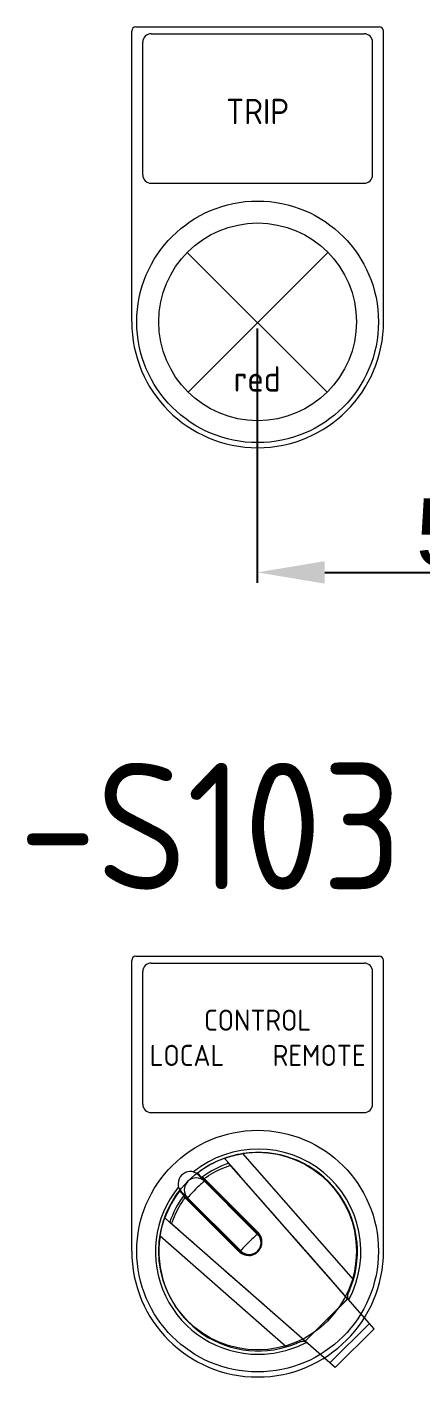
# Model space of a CAD drawing. Header units: millimetres. Extents: x 42356 to 50646, y 31507 to 39566.
# Drawn here: x 43228.7 to 43275.4, y 32959.2 to 33119 of the extents above; entities that cross this region are included whole.
import ezdxf
from ezdxf.enums import TextEntityAlignment as Align

# ---------------------------------------------------------------- set-up
doc = ezdxf.new("R2010")
doc.units = ezdxf.units.MM
doc.layers.add('! NO PLOT !', color=7, linetype='Continuous', true_color=0xff75dd, plot=False)
doc.layers.add('000-PI-Oprema', color=30, linetype='Continuous', lineweight=5)
doc.layers.add('000-PI_TEXT', color=7, linetype='Continuous')
doc.styles.add('PI0', font='isocpeur.ttf', dxfattribs={"width": 0.9})
doc.styles.get("Standard").update_dxf_attribs({"font": 'arial.ttf'})
doc.dimstyles.new('ISO-25-lb', dxfattribs={"dimtxt": 8, "dimasz": 8, "dimexe": 1.25, "dimexo": 0.625, "dimtad": 1, "dimtxsty": 'Standard', "dimcen": 5, "dimadec": 0, "dimazin": 0, "dimtfac": 1, "dimtmove": 0, "dimatfit": 3, "dimfxl": 0, "dimarcsym": 0})

# ---------------------------------------------------------------- blocks, each defined once
blk = doc.blocks.new('podloska')
at = {"layer": '000-PI-Oprema'}
for p, q in [((43279.2, 39098.35), (43308, 39098.35)), ((43278.7, 39063.45), (43278.7, 39097.85)), ((43281, 39097.55), (43306.2, 39097.55)), ((43308.5, 39063.45), (43308.5, 39097.85)), ((43280, 39080.85), (43280, 39096.55)), ((43307.2, 39080.85), (43307.2, 39096.55)), ((43281, 39079.85), (43306.2, 39079.85))]:
    blk.add_line(p, q, dxfattribs=at)
blk.add_circle((43293.6, 39063.45), 14.3, dxfattribs=at)
at = {"layer": '000-PI-Oprema', "ltscale": 0.25}
blk.add_circle((43293.6, 39063.45), 11.7, dxfattribs=at)
at = {"layer": '000-PI-Oprema'}
for centre, radius, start, end in [((43279.2, 39097.85), 0.5, 90, 179.9998), ((43308, 39097.85), 0.5, 0.0002, 90), ((43281, 39096.55), 1, 90, 180.0001), ((43306.2, 39096.55), 1, 359.9999, 90), ((43281, 39080.85), 1, 180, 270), ((43306.2, 39080.85), 1, 270, 0), ((43293.6, 39063.45), 14.9, 180, 0)]:
    blk.add_arc(centre, radius, start, end, dxfattribs=at)
blk = doc.blocks.new('*D217')
at = {"layer": '! NO PLOT !', "color": 0, "linetype": 'Continuous', "lineweight": -2, "ltscale": 0.25, "transparency": 16777216}
for p, q in [((43305.97, 33083.41), (43305.97, 33053.18)), ((43255.97, 33083.31), (43255.97, 33053.18)), ((43263.97, 33054.43), (43297.97, 33054.43))]:
    blk.add_line(p, q, dxfattribs=at)
at = {"layer": '! NO PLOT !', "color": 0, "ltscale": 0.25, "transparency": 16777216}
for points in [[(43263.97, 33055.76), (43263.97, 33053.1), (43255.97, 33054.43)], [(43297.97, 33055.76), (43297.97, 33053.1), (43305.97, 33054.43)]]:
    blk.add_solid(points, dxfattribs=at)
at = {"layer": 'Defpoints', "color": 0, "ltscale": 0.25, "transparency": 16777216}
for p in [(43255.97, 33083.94), (43305.97, 33084.04), (43305.97, 33054.43)]:
    blk.add_point(p, dxfattribs=at)
at = {"layer": '! NO PLOT !', "color": 0, "ltscale": 0.25, "transparency": 16777216, "insert": (43280.97, 33059.14), "char_height": 8, "attachment_point": 5}
blk.add_mtext('50', dxfattribs=at)

msp = doc.modelspace()

# ---------------------------------------------------------------- linework, layer by layer
at = {"layer": '000-PI-Oprema'}
for p, q in [((43247.694, 33092.312), (43264.24, 33075.766)), ((43264.34, 33092.312), (43247.794, 33075.766)), ((43252.093, 32985.076), (43252.096, 32985.077)), ((43252.097, 32985.072), (43252.093, 32985.076)), ((43252.096, 32985.077), (43252.104, 32985.08)), ((43252.109, 32985.058), (43252.097, 32985.072)), ((43252.104, 32985.08), (43252.119, 32985.085)), ((43252.13, 32985.035), (43252.109, 32985.058)), ((43252.119, 32985.085), (43252.139, 32985.093)), ((43252.159, 32985.002), (43252.13, 32985.035)), ((43252.139, 32985.093), (43252.165, 32985.102)), ((43252.197, 32984.959), (43252.159, 32985.002)), ((43252.165, 32985.102), (43252.197, 32985.113)), ((43252.197, 32985.113), (43252.235, 32985.126)), ((43252.244, 32984.905), (43252.197, 32984.959)), ((43252.235, 32985.126), (43252.278, 32985.141)), ((43252.3, 32984.84), (43252.244, 32984.905)), ((43252.278, 32985.141), (43252.327, 32985.158)), ((43252.366, 32984.765), (43252.3, 32984.84)), ((43252.327, 32985.158), (43252.381, 32985.176)), ((43252.442, 32984.679), (43252.366, 32984.765)), ((43252.381, 32985.176), (43252.44, 32985.195)), ((43252.44, 32985.195), (43252.503, 32985.216)), ((43252.526, 32984.583), (43252.442, 32984.679)), ((43252.503, 32985.216), (43252.569, 32985.237)), ((43252.621, 32984.475), (43252.526, 32984.583)), ((43252.569, 32985.237), (43252.639, 32985.258)), ((43252.634, 32984.458), (43252.606, 32984.49)), ((43266.359, 32968.82), (43252.621, 32984.475)), ((43252.663, 32984.425), (43252.634, 32984.458)), ((43252.639, 32985.258), (43252.711, 32985.28)), ((43252.693, 32984.391), (43252.663, 32984.425)), ((43252.723, 32984.357), (43252.693, 32984.391)), ((43252.711, 32985.28), (43252.788, 32985.303)), ((43252.754, 32984.321), (43252.723, 32984.357)), ((43252.788, 32985.303), (43252.87, 32985.326)), ((43252.87, 32985.326), (43252.955, 32985.35)), ((43252.955, 32985.35), (43253.044, 32985.375)), ((43253.044, 32985.375), (43253.136, 32985.399)), ((43253.136, 32985.399), (43253.232, 32985.423)), ((43253.232, 32985.423), (43253.33, 32985.447)), ((43253.33, 32985.447), (43253.43, 32985.471)), ((43253.43, 32985.471), (43253.532, 32985.494)), ((43253.532, 32985.494), (43253.636, 32985.517)), ((43253.636, 32985.517), (43253.741, 32985.539)), ((43253.741, 32985.539), (43253.847, 32985.56)), ((43253.847, 32985.56), (43253.952, 32985.58)), ((43253.952, 32985.58), (43254.058, 32985.599)), ((43254.058, 32985.599), (43254.162, 32985.616)), ((43254.162, 32985.616), (43254.266, 32985.633)), ((43267.357, 32970.715), (43254.266, 32985.633)), ((43248.907, 32983.322), (43248.903, 32983.326)), ((43248.919, 32983.309), (43248.907, 32983.322)), ((43248.94, 32983.289), (43248.919, 32983.309)), ((43248.969, 32983.26), (43248.94, 32983.289)), ((43256.015, 32976.072), (43248.967, 32983.12)), ((43249.007, 32983.221), (43248.969, 32983.26)), ((43249.252, 32982.976), (43249.007, 32983.221)), ((43249.337, 32982.892), (43249.252, 32982.976)), ((43249.431, 32982.797), (43249.337, 32982.892)), ((43256.392, 32975.837), (43249.431, 32982.797)), ((43249.551, 32982.819), (43249.498, 32982.872)), ((43249.579, 32982.792), (43249.551, 32982.819)), ((43249.607, 32982.763), (43249.579, 32982.792)), ((43249.695, 32982.675), (43249.607, 32982.763)), ((43249.695, 32982.675), (43249.955, 32982.86)), ((43249.955, 32982.86), (43250.22, 32983.036)), ((43250.22, 32983.036), (43250.49, 32983.205)), ((43250.49, 32983.205), (43250.766, 32983.365)), ((43250.766, 32983.365), (43251.046, 32983.517)), ((43251.046, 32983.517), (43251.331, 32983.661)), ((43251.331, 32983.661), (43251.621, 32983.796)), ((43251.621, 32983.796), (43251.915, 32983.923)), ((43251.915, 32983.923), (43252.212, 32984.04)), ((43252.212, 32984.04), (43252.514, 32984.149)), ((43252.514, 32984.149), (43252.818, 32984.248)), ((43252.786, 32984.285), (43252.754, 32984.321)), ((43252.818, 32984.248), (43252.786, 32984.285)), ((43253.548, 32983.416), (43252.818, 32984.248)), ((43254.278, 32982.584), (43253.548, 32983.416)), ((43246.786, 32981.2), (43246.782, 32981.204)), ((43246.798, 32981.188), (43246.786, 32981.2)), ((43246.819, 32981.168), (43246.798, 32981.188)), ((43246.848, 32981.138), (43246.819, 32981.168)), ((43246.886, 32981.1), (43246.848, 32981.138)), ((43254.495, 32973.632), (43246.987, 32981.14)), ((43256.069, 32976.301), (43249.695, 32982.675)), ((43255.008, 32981.753), (43254.278, 32982.584)), ((43255.738, 32980.921), (43255.008, 32981.753)), ((43246.742, 32979.342), (43246.903, 32979.617)), ((43246.933, 32981.053), (43246.886, 32981.1)), ((43246.903, 32979.617), (43247.071, 32979.888)), ((43246.99, 32980.996), (43246.933, 32981.053)), ((43247.056, 32980.931), (43246.99, 32980.996)), ((43247.131, 32980.855), (43247.056, 32980.931)), ((43247.071, 32979.888), (43247.248, 32980.153)), ((43247.216, 32980.77), (43247.131, 32980.855)), ((43247.31, 32980.676), (43247.216, 32980.77)), ((43247.316, 32980.529), (43247.235, 32980.609)), ((43247.248, 32980.153), (43247.432, 32980.412)), ((43254.271, 32973.716), (43247.31, 32980.676)), ((43247.344, 32980.501), (43247.316, 32980.529)), ((43247.432, 32980.412), (43247.344, 32980.501)), ((43253.806, 32974.039), (43247.432, 32980.412)), ((43256.468, 32980.089), (43255.738, 32980.921)), ((43257.197, 32979.258), (43256.468, 32980.089)), ((43244.994, 32977.91), (43245.005, 32977.942)), ((43245.005, 32977.942), (43245.015, 32977.969)), ((43245.015, 32977.969), (43245.022, 32977.989)), ((43245.022, 32977.989), (43245.027, 32978.003)), ((43245.027, 32978.003), (43245.03, 32978.011)), ((43245.03, 32978.011), (43245.031, 32978.014)), ((43245.036, 32978.01), (43245.031, 32978.014)), ((43245.049, 32977.998), (43245.036, 32978.01)), ((43245.073, 32977.978), (43245.049, 32977.998)), ((43245.106, 32977.949), (43245.073, 32977.978)), ((43245.149, 32977.911), (43245.106, 32977.949)), ((43246.067, 32977.895), (43246.185, 32978.193)), ((43246.185, 32978.193), (43246.311, 32978.487)), ((43246.311, 32978.487), (43246.446, 32978.776)), ((43246.446, 32978.776), (43246.59, 32979.061)), ((43246.59, 32979.061), (43246.742, 32979.342)), ((43257.927, 32978.427), (43257.197, 32979.258)), ((43258.656, 32977.596), (43257.927, 32978.427)), ((43244.548, 32976.261), (43244.569, 32976.366)), ((43244.569, 32976.366), (43244.591, 32976.471)), ((43244.591, 32976.471), (43244.613, 32976.575)), ((43244.613, 32976.575), (43244.636, 32976.677)), ((43244.636, 32976.677), (43244.66, 32976.778)), ((43244.66, 32976.778), (43244.684, 32976.876)), ((43244.684, 32976.876), (43244.709, 32976.971)), ((43244.709, 32976.971), (43244.733, 32977.064)), ((43244.733, 32977.064), (43244.757, 32977.153)), ((43244.757, 32977.153), (43244.781, 32977.238)), ((43244.781, 32977.238), (43244.804, 32977.319)), ((43244.804, 32977.319), (43244.827, 32977.396)), ((43244.827, 32977.396), (43244.849, 32977.469)), ((43244.849, 32977.469), (43244.871, 32977.538)), ((43244.871, 32977.538), (43244.892, 32977.605)), ((43244.892, 32977.605), (43244.912, 32977.668)), ((43244.912, 32977.668), (43244.931, 32977.726)), ((43244.931, 32977.726), (43244.949, 32977.78)), ((43244.949, 32977.78), (43244.966, 32977.829)), ((43244.966, 32977.829), (43244.981, 32977.872)), ((43244.981, 32977.872), (43244.994, 32977.91)), ((43245.203, 32977.864), (43245.149, 32977.911)), ((43245.267, 32977.807), (43245.203, 32977.864)), ((43245.342, 32977.741), (43245.267, 32977.807)), ((43245.428, 32977.666), (43245.342, 32977.741)), ((43245.525, 32977.581), (43245.428, 32977.666)), ((43245.632, 32977.487), (43245.525, 32977.581)), ((43245.65, 32977.473), (43245.618, 32977.501)), ((43261.288, 32963.748), (43245.632, 32977.487)), ((43245.683, 32977.444), (43245.65, 32977.473)), ((43245.716, 32977.415), (43245.683, 32977.444)), ((43245.751, 32977.384), (43245.716, 32977.415)), ((43245.786, 32977.353), (43245.751, 32977.384)), ((43245.822, 32977.322), (43245.786, 32977.353)), ((43245.859, 32977.289), (43245.822, 32977.322)), ((43245.859, 32977.289), (43245.959, 32977.594)), ((43246.691, 32976.559), (43245.859, 32977.289)), ((43245.959, 32977.594), (43246.067, 32977.895)), ((43247.523, 32975.829), (43246.691, 32976.559)), ((43260.115, 32975.934), (43258.656, 32977.596)), ((43244.474, 32975.842), (43244.491, 32975.945)), ((43259.393, 32962.75), (43244.474, 32975.842)), ((43244.491, 32975.945), (43244.509, 32976.05)), ((43244.509, 32976.05), (43244.528, 32976.155)), ((43244.528, 32976.155), (43244.548, 32976.261)), ((43248.355, 32975.099), (43247.523, 32975.829)), ((43249.186, 32974.369), (43248.355, 32975.099)), ((43256.475, 32975.612), (43256.015, 32976.072)), ((43256.118, 32976.249), (43256.069, 32976.301)), ((43256.166, 32976.195), (43256.118, 32976.249)), ((43256.21, 32976.139), (43256.166, 32976.195)), ((43256.253, 32976.081), (43256.21, 32976.139)), ((43256.292, 32976.021), (43256.253, 32976.081)), ((43256.329, 32975.96), (43256.292, 32976.021)), ((43256.363, 32975.896), (43256.329, 32975.96)), ((43256.394, 32975.832), (43256.363, 32975.896)), ((43256.422, 32975.766), (43256.394, 32975.832)), ((43256.448, 32975.698), (43256.422, 32975.766)), ((43256.47, 32975.63), (43256.448, 32975.698)), ((43256.489, 32975.561), (43256.47, 32975.63)), ((43256.47, 32974.71), (43256.489, 32974.779)), ((43256.505, 32975.491), (43256.489, 32975.561)), ((43256.489, 32974.779), (43256.505, 32974.849)), ((43256.518, 32975.42), (43256.505, 32975.491)), ((43256.505, 32974.849), (43256.518, 32974.92)), ((43256.527, 32975.349), (43256.518, 32975.42)), ((43256.518, 32974.92), (43256.527, 32974.991)), ((43256.534, 32975.278), (43256.527, 32975.349)), ((43256.527, 32974.991), (43256.534, 32975.062)), ((43256.537, 32975.206), (43256.534, 32975.278)), ((43256.534, 32975.062), (43256.537, 32975.134)), ((43256.537, 32975.134), (43256.537, 32975.206)), ((43260.844, 32975.103), (43260.115, 32975.934)), ((43261.573, 32974.272), (43260.844, 32975.103)), ((43250.018, 32973.64), (43249.186, 32974.369)), ((43250.849, 32972.91), (43250.018, 32973.64)), ((43253.858, 32973.989), (43253.806, 32974.039)), ((43253.912, 32973.942), (43253.858, 32973.989)), ((43253.968, 32973.897), (43253.912, 32973.942)), ((43254.026, 32973.855), (43253.968, 32973.897)), ((43254.086, 32973.815), (43254.026, 32973.855)), ((43254.148, 32973.778), (43254.086, 32973.815)), ((43254.211, 32973.744), (43254.148, 32973.778)), ((43254.276, 32973.713), (43254.211, 32973.744)), ((43254.342, 32973.685), (43254.276, 32973.713)), ((43254.409, 32973.66), (43254.342, 32973.685)), ((43254.477, 32973.638), (43254.409, 32973.66)), ((43254.547, 32973.618), (43254.477, 32973.638)), ((43254.616, 32973.602), (43254.547, 32973.618)), ((43254.687, 32973.59), (43254.616, 32973.602)), ((43254.758, 32973.58), (43254.687, 32973.59)), ((43254.83, 32973.574), (43254.758, 32973.58)), ((43254.902, 32973.57), (43254.83, 32973.574)), ((43254.973, 32973.57), (43254.902, 32973.57)), ((43254.973, 32973.57), (43255.045, 32973.574)), ((43255.045, 32973.574), (43255.117, 32973.58)), ((43255.117, 32973.58), (43255.188, 32973.59)), ((43255.188, 32973.59), (43255.258, 32973.602)), ((43255.258, 32973.602), (43255.328, 32973.618)), ((43255.328, 32973.618), (43255.398, 32973.638)), ((43255.398, 32973.638), (43255.466, 32973.66)), ((43255.466, 32973.66), (43255.533, 32973.685)), ((43255.533, 32973.685), (43255.599, 32973.713)), ((43255.599, 32973.713), (43255.664, 32973.744)), ((43255.664, 32973.744), (43255.727, 32973.778)), ((43255.727, 32973.778), (43255.789, 32973.815)), ((43255.789, 32973.815), (43255.849, 32973.855)), ((43255.849, 32973.855), (43255.907, 32973.897)), ((43255.907, 32973.897), (43255.963, 32973.942)), ((43255.963, 32973.942), (43256.017, 32973.989)), ((43256.017, 32973.989), (43256.069, 32974.039)), ((43256.069, 32974.039), (43256.118, 32974.09)), ((43256.118, 32974.09), (43256.166, 32974.145)), ((43256.166, 32974.145), (43256.21, 32974.201)), ((43256.21, 32974.201), (43256.253, 32974.259)), ((43256.253, 32974.259), (43256.292, 32974.319)), ((43256.292, 32974.319), (43256.329, 32974.38)), ((43256.329, 32974.38), (43256.363, 32974.444)), ((43256.363, 32974.444), (43256.394, 32974.508)), ((43256.394, 32974.508), (43256.422, 32974.574)), ((43256.422, 32974.574), (43256.448, 32974.642)), ((43256.448, 32974.642), (43256.47, 32974.71)), ((43262.302, 32973.442), (43261.573, 32974.272)), ((43263.03, 32972.611), (43262.302, 32973.442)), ((43251.681, 32972.181), (43250.849, 32972.91)), ((43252.512, 32971.451), (43251.681, 32972.181)), ((43264.488, 32970.951), (43263.03, 32972.611)), ((43254.174, 32969.993), (43252.512, 32971.451)), ((43255.005, 32969.264), (43254.174, 32969.993)), ((43265.216, 32970.12), (43264.488, 32970.951)), ((43266.673, 32968.46), (43265.216, 32970.12)), ((43267.069, 32969.856), (43267.146, 32970.066)), ((43267.146, 32970.066), (43267.221, 32970.282)), ((43267.221, 32970.282), (43267.292, 32970.5)), ((43267.292, 32970.5), (43267.357, 32970.715)), ((43255.835, 32968.535), (43255.005, 32969.264)), ((43256.666, 32967.806), (43255.835, 32968.535)), ((43261.647, 32963.435), (43266.673, 32968.46)), ((43261.651, 32963.429), (43266.678, 32968.456)), ((43265.532, 32969.76), (43265.533, 32969.761)), ((43266.358, 32968.819), (43266.359, 32968.82)), ((43266.678, 32968.456), (43266.359, 32968.82)), ((43269.251, 32965.524), (43266.678, 32968.456)), ((43266.692, 32968.751), (43266.695, 32968.815)), ((43266.695, 32968.688), (43266.692, 32968.751)), ((43266.695, 32968.815), (43266.703, 32968.879)), ((43266.702, 32968.627), (43266.695, 32968.688)), ((43266.715, 32968.567), (43266.702, 32968.627)), ((43266.703, 32968.879), (43266.716, 32968.945)), ((43266.733, 32968.507), (43266.715, 32968.567)), ((43266.716, 32968.945), (43266.733, 32969.012)), ((43266.733, 32969.012), (43266.755, 32969.08)), ((43266.756, 32968.448), (43266.733, 32968.507)), ((43266.755, 32969.08), (43266.78, 32969.151)), ((43266.785, 32968.389), (43266.756, 32968.448)), ((43266.78, 32969.151), (43266.809, 32969.223)), ((43266.819, 32968.329), (43266.785, 32968.389)), ((43266.809, 32969.223), (43266.84, 32969.298)), ((43266.84, 32969.298), (43266.914, 32969.469)), ((43266.914, 32969.469), (43266.991, 32969.655)), ((43266.991, 32969.655), (43267.069, 32969.856)), ((43257.496, 32967.077), (43256.666, 32967.806)), ((43259.987, 32964.891), (43257.496, 32967.077)), ((43266.858, 32968.27), (43266.819, 32968.329)), ((43266.901, 32968.209), (43266.858, 32968.27)), ((43266.949, 32968.149), (43266.901, 32968.209)), ((43267.001, 32968.089), (43266.949, 32968.149)), ((43264.583, 32960.856), (43269.251, 32965.524)), ((43269.798, 32964.901), (43269.251, 32965.524)), ((43261.647, 32963.435), (43259.987, 32964.891)), ((43260.346, 32964.574), (43260.347, 32964.575)), ((43261.288, 32963.748), (43261.289, 32963.749)), ((43261.651, 32963.429), (43261.288, 32963.748)), ((43265.206, 32960.309), (43269.798, 32964.901)), ((43259.393, 32962.75), (43259.529, 32962.791)), ((43259.529, 32962.791), (43259.667, 32962.834)), ((43259.667, 32962.834), (43259.806, 32962.88)), ((43259.806, 32962.88), (43259.944, 32962.927)), ((43259.944, 32962.927), (43260.081, 32962.975)), ((43260.081, 32962.975), (43260.214, 32963.025)), ((43260.214, 32963.025), (43260.344, 32963.074)), ((43260.344, 32963.074), (43260.47, 32963.124)), ((43260.47, 32963.124), (43260.589, 32963.173)), ((43260.589, 32963.173), (43260.703, 32963.221)), ((43260.703, 32963.221), (43260.81, 32963.267)), ((43260.81, 32963.267), (43260.884, 32963.299)), ((43260.884, 32963.299), (43260.956, 32963.327)), ((43260.956, 32963.327), (43261.027, 32963.353)), ((43261.027, 32963.353), (43261.097, 32963.374)), ((43261.097, 32963.374), (43261.164, 32963.391)), ((43261.164, 32963.391), (43261.229, 32963.404)), ((43261.229, 32963.404), (43261.294, 32963.412)), ((43261.294, 32963.412), (43261.357, 32963.415)), ((43261.419, 32963.413), (43261.357, 32963.415)), ((43261.48, 32963.405), (43261.419, 32963.413)), ((43261.541, 32963.392), (43261.48, 32963.405)), ((43261.601, 32963.374), (43261.541, 32963.392)), ((43261.661, 32963.351), (43261.601, 32963.374)), ((43264.583, 32960.856), (43261.651, 32963.429)), ((43261.72, 32963.322), (43261.661, 32963.351)), ((43261.778, 32963.288), (43261.72, 32963.322)), ((43261.838, 32963.25), (43261.778, 32963.288)), ((43261.898, 32963.206), (43261.838, 32963.25)), ((43261.958, 32963.158), (43261.898, 32963.206)), ((43262.019, 32963.107), (43261.958, 32963.158)), ((43265.206, 32960.309), (43264.583, 32960.856))]:
    msp.add_line(p, q, dxfattribs=at)
for points in [[(43248.489, 32983.434), (43248.241, 32983.497), (43247.981, 32983.51), (43247.721, 32983.472), (43247.469, 32983.385), (43247.235, 32983.253), (43247.027, 32983.08), (43246.854, 32982.873), (43246.722, 32982.639), (43246.635, 32982.387), (43246.598, 32982.126), (43246.611, 32981.867), (43246.673, 32981.618)], [(43249.733, 32982.354), (43249.522, 32982.528), (43249.28, 32982.657), (43249.018, 32982.736), (43248.745, 32982.762), (43248.472, 32982.735), (43248.21, 32982.655), (43247.968, 32982.525), (43247.756, 32982.351), (43247.582, 32982.139), (43247.452, 32981.897), (43247.373, 32981.635), (43247.345, 32981.362), (43247.372, 32981.089), (43247.451, 32980.827), (43247.58, 32980.586), (43247.753, 32980.374)], [(43248.967, 32983.12), (43248.744, 32983.302), (43248.489, 32983.434)], [(43246.673, 32981.618), (43246.806, 32981.363), (43246.987, 32981.14)], [(43249.733, 32982.354), (43249.703, 32982.347), (43249.635, 32982.301), (43249.534, 32982.22), (43249.402, 32982.106), (43249.244, 32981.963), (43249.068, 32981.797), (43248.879, 32981.615), (43248.685, 32981.423), (43248.493, 32981.229), (43248.31, 32981.04), (43248.144, 32980.863), (43248.002, 32980.706), (43247.887, 32980.574), (43247.806, 32980.472), (43247.761, 32980.405), (43247.753, 32980.374)], [(43256.015, 32976.072), (43255.985, 32976.064), (43255.918, 32976.019), (43255.816, 32975.938), (43255.684, 32975.824), (43255.527, 32975.681), (43255.35, 32975.515), (43255.161, 32975.333), (43254.967, 32975.141), (43254.775, 32974.946), (43254.592, 32974.757), (43254.427, 32974.581), (43254.284, 32974.424), (43254.17, 32974.292), (43254.088, 32974.19), (43254.043, 32974.123), (43254.035, 32974.092)], [(43254.035, 32974.092), (43254.247, 32973.918), (43254.489, 32973.789), (43254.751, 32973.71), (43255.024, 32973.683), (43255.297, 32973.71), (43255.56, 32973.79), (43255.801, 32973.92), (43256.014, 32974.094), (43256.188, 32974.306), (43256.317, 32974.548), (43256.397, 32974.81), (43256.424, 32975.083), (43256.398, 32975.356), (43256.318, 32975.618), (43256.189, 32975.86), (43256.015, 32976.072)]]:
    msp.add_lwpolyline(points, dxfattribs=at)
for centre, radius, start, end in [((43256.083, 32974.024), 12.15, 332.06339, 129.08147), ((43256.083, 32974.024), 11.75, 109.84984, 128.23046), ((43256.069, 32974.039), 11.01, 108.33018, 126.64371), ((43256.083, 32974.024), 11.01, 108.33018, 108.33753), ((43256.083, 32974.024), 11.75, 343.63927, 98.89794), ((43256.083, 32974.024), 11.01, 126.64371, 127.16937), ((43256.083, 32974.024), 12.15, 140.91853, 270), ((43256.083, 32974.024), 11.75, 142.33437, 160.15016), ((43256.083, 32974.024), 11.75, 141.76954, 142.33437), ((43256.069, 32974.039), 11.01, 143.35629, 161.66982), ((43256.083, 32974.024), 11.01, 142.83063, 143.35629), ((43256.083, 32974.024), 11.01, 161.66247, 161.66982), ((43256.083, 32974.024), 11.75, 171.10206, 286.36073), ((43256.083, 32974.024), 12.15, 270, 297.93658)]:
    msp.add_arc(centre, radius, start, end, dxfattribs=at)

# ---------------------------------------------------------------- block references
for p in [(-37.579, -5979.361), (-37.579, -6089.361)]:
    msp.add_blockref('podloska', p, dxfattribs=at)

# ---------------------------------------------------------------- texts
at = {"layer": '! NO PLOT !', "insert": (43255.967, 33077.336), "char_height": 3, "width": 27.82747, "attachment_point": 5, "style": 'PI0'}
msp.add_mtext('{\\fISOCPEUR|b0|i0|c238|p34;red}', dxfattribs=at)
at = {"layer": '000-PI_TEXT', "style": 'PI0', "width": 0.9}
msp.add_text('-S103', height=15, dxfattribs=at).set_placement((43250.444, 33024.409), align=Align.MIDDLE)
at = {"layer": '000-PI_TEXT', "attachment_point": 5, "style": 'PI0'}
for s, insert, char_height, width in [('TRIP', (43256.017, 33108.989), 3, 27.82747), ('CONTROL\\PLOCAL    REMOTE', (43256.017, 32999.339), 2.5, 24.5)]:
    msp.add_mtext(s, dxfattribs=dict(at, insert=insert, char_height=char_height, width=width))

# ---------------------------------------------------------------- dimensions: what is measured, and where the dimension line sits
at = {"layer": '! NO PLOT !', "ltscale": 0.25}
dim = msp.add_linear_dim(base=(43305.967, 33054.43), p1=(43255.967, 33083.939), p2=(43305.967, 33084.039), dimstyle='ISO-25-lb', dxfattribs=at)
dim.commit()
dim.dimension.update_dxf_attribs({"geometry": '*D217', "text_midpoint": (43280.967, 33059.14)})

doc.saveas('drawing.dxf')
